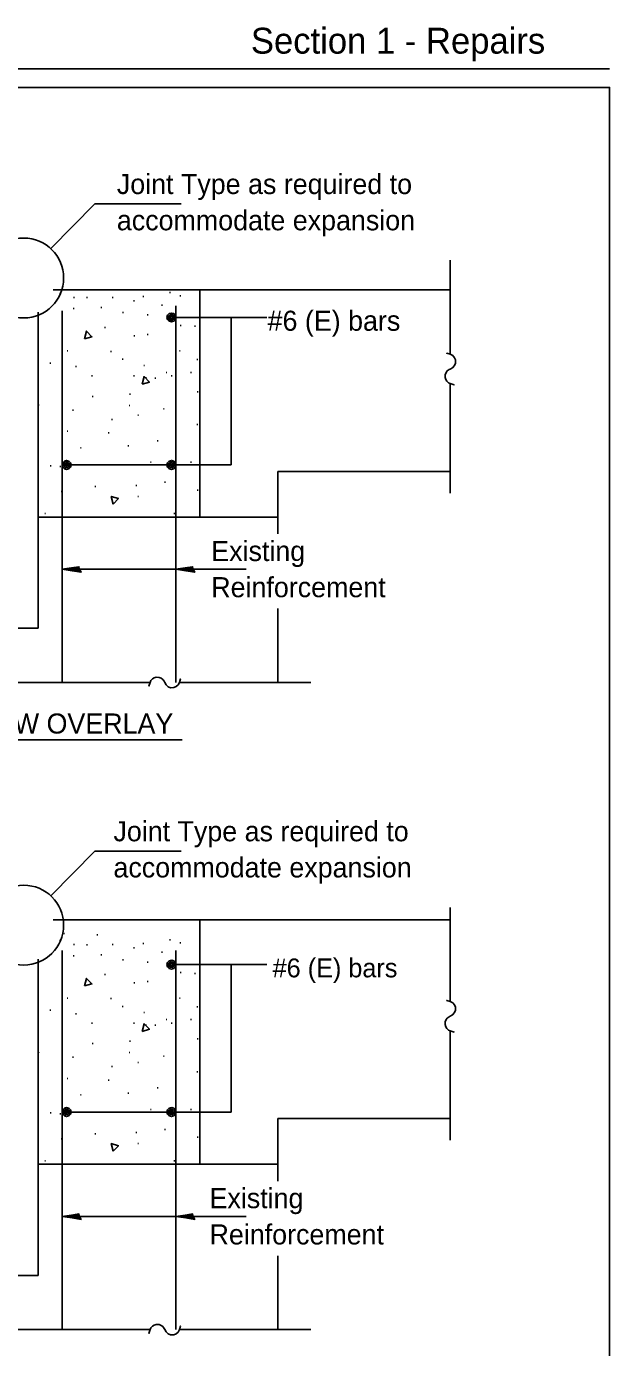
# Model space of a CAD drawing. Extents: x 1604344 to 1611170, y 1605278 to 1607845.
# Drawn here: x 1605436.8 to 1605498.6, y 1607448.9 to 1607588.9 of the extents above; entities that cross this region are included whole.
import ezdxf

# ---------------------------------------------------------------- set-up
doc = ezdxf.new("R2010")
doc.units = 0
for name, color, linetype in [('Design_EX_Roadway Notes', 7, 'Continuous'), ('Removal_Items', 7, 'Continuous'), ('Sheets_General Details', 7, 'Continuous'), ('Topo_Bridge Structures', 7, 'Continuous'), ('Topo_Building', 7, 'Continuous')]:
    doc.layers.add(name, color=color, linetype=linetype)

msp = doc.modelspace()

# ---------------------------------------------------------------- linework, layer by layer
at = {"layer": 'Design_EX_Roadway Notes'}
for p, q in [((1605444.05, 1607570.07), (1605439.39, 1607565.32)), ((1605453.21, 1607570.07), (1605444.05, 1607570.07)), ((1605452.16, 1607558.03), (1605462.27, 1607558.03)), ((1605458.5, 1607542.42), (1605458.5, 1607558.03)), ((1605441.06, 1607542.42), (1605458.5, 1607542.42)), ((1605440.59, 1607531.37), (1605460.09, 1607531.37)), ((1605444.05, 1607501.52), (1605439.39, 1607496.77)), ((1605453.21, 1607501.52), (1605444.05, 1607501.52)), ((1605452.16, 1607489.49), (1605462.27, 1607489.49)), ((1605458.5, 1607473.87), (1605458.5, 1607489.49)), ((1605441.06, 1607473.87), (1605458.5, 1607473.87)), ((1605440.59, 1607462.82), (1605460.09, 1607462.82))]:
    msp.add_line(p, q, dxfattribs=at)
for points in [[(1605481.7, 1607539.43), (1605481.7, 1607551.02), (1605482.1, 1607550.89), (1605481.7, 1607551.02), (1605481.5, 1607551.11), (1605481.33, 1607551.27), (1605481.22, 1607551.45), (1605481.15, 1607551.68), (1605481.16, 1607551.97), (1605481.26, 1607552.21), (1605481.38, 1607552.36), (1605481.57, 1607552.52), (1605481.7, 1607552.57), (1605481.95, 1607552.71), (1605482.15, 1607552.94), (1605482.25, 1607553.2), (1605482.25, 1607553.53), (1605482.15, 1607553.77), (1605481.97, 1607553.99), (1605481.7, 1607554.14), (1605481.32, 1607554.24), (1605481.7, 1607554.14), (1605481.7, 1607554.14), (1605481.7, 1607564.08)], [(1605442.43, 1607531.34), (1605442.37, 1607531.63), (1605441.59, 1607531.5), (1605440.59, 1607531.37), (1605441.66, 1607531.21), (1605442.59, 1607531.04), (1605442.32, 1607531.53), (1605441.26, 1607531.37), (1605442.45, 1607531.15), (1605442.27, 1607531.39), (1605441.77, 1607531.36), (1605442.25, 1607531.28)], [(1605454.47, 1607531.34), (1605454.41, 1607531.63), (1605453.63, 1607531.5), (1605452.63, 1607531.37), (1605453.7, 1607531.21), (1605454.63, 1607531.04), (1605454.37, 1607531.53), (1605453.3, 1607531.37), (1605454.49, 1607531.15), (1605454.31, 1607531.39), (1605453.81, 1607531.36), (1605454.29, 1607531.28)], [(1605432.81, 1607519.38), (1605449.9, 1607519.38), (1605449.77, 1607518.98), (1605449.9, 1607519.38), (1605449.99, 1607519.57), (1605450.15, 1607519.75), (1605450.33, 1607519.86), (1605450.56, 1607519.93), (1605450.85, 1607519.91), (1605451.09, 1607519.82), (1605451.24, 1607519.7), (1605451.39, 1607519.5), (1605451.45, 1607519.38), (1605451.59, 1607519.12), (1605451.82, 1607518.92), (1605452.08, 1607518.82), (1605452.41, 1607518.83), (1605452.65, 1607518.93), (1605452.86, 1607519.11), (1605453.02, 1607519.38), (1605453.12, 1607519.75), (1605453.02, 1607519.38), (1605453.02, 1607519.38), (1605466.93, 1607519.38)], [(1605481.7, 1607470.89), (1605481.7, 1607482.47), (1605482.1, 1607482.35), (1605481.7, 1607482.47), (1605481.5, 1607482.56), (1605481.33, 1607482.73), (1605481.22, 1607482.91), (1605481.15, 1607483.14), (1605481.16, 1607483.42), (1605481.26, 1607483.66), (1605481.38, 1607483.82), (1605481.57, 1607483.97), (1605481.7, 1607484.03), (1605481.95, 1607484.16), (1605482.15, 1607484.4), (1605482.25, 1607484.66), (1605482.25, 1607484.99), (1605482.15, 1607485.23), (1605481.97, 1607485.44), (1605481.7, 1607485.59), (1605481.32, 1607485.7), (1605481.7, 1607485.59), (1605481.7, 1607485.59), (1605481.7, 1607495.54)], [(1605442.43, 1607462.79), (1605442.37, 1607463.08), (1605441.59, 1607462.96), (1605440.59, 1607462.82), (1605441.66, 1607462.67), (1605442.59, 1607462.5), (1605442.32, 1607462.98), (1605441.26, 1607462.82), (1605442.45, 1607462.6), (1605442.27, 1607462.85), (1605441.77, 1607462.81), (1605442.25, 1607462.74)], [(1605454.47, 1607462.79), (1605454.41, 1607463.08), (1605453.63, 1607462.96), (1605452.63, 1607462.82), (1605453.7, 1607462.67), (1605454.63, 1607462.5), (1605454.37, 1607462.98), (1605453.3, 1607462.82), (1605454.49, 1607462.6), (1605454.31, 1607462.85), (1605453.81, 1607462.81), (1605454.29, 1607462.74)], [(1605432.81, 1607450.84), (1605449.9, 1607450.84), (1605449.77, 1607450.43), (1605449.9, 1607450.84), (1605449.99, 1607451.03), (1605450.15, 1607451.2), (1605450.33, 1607451.31), (1605450.56, 1607451.38), (1605450.85, 1607451.37), (1605451.09, 1607451.28), (1605451.24, 1607451.16), (1605451.39, 1607450.96), (1605451.45, 1607450.84), (1605451.59, 1607450.58), (1605451.82, 1607450.38), (1605452.08, 1607450.28), (1605452.41, 1607450.29), (1605452.65, 1607450.38), (1605452.86, 1607450.57), (1605453.02, 1607450.84), (1605453.12, 1607451.21), (1605453.02, 1607450.84), (1605453.02, 1607450.84), (1605466.93, 1607450.84)]]:
    msp.add_lwpolyline(points, dxfattribs=at)
for centre in [(1605436.51, 1607562.21), (1605436.51, 1607493.67)]:
    msp.add_circle(centre, 4.23, dxfattribs=at)
at = {"layer": 'Removal_Items'}
for p, q in [((1605440.29, 1607560.58), (1605440.39, 1607560.58)), ((1605441.8, 1607560.16), (1605441.9, 1607560.16)), ((1605443.18, 1607560.13), (1605443.27, 1607560.13)), ((1605445.9, 1607560.16), (1605446, 1607560.16)), ((1605445.9, 1607560.16), (1605446, 1607560.16)), ((1605449.14, 1607560.25), (1605449.24, 1607560.25)), ((1605451.97, 1607560.66), (1605452.06, 1607560.66)), ((1605453.05, 1607560.32), (1605453.15, 1607560.32)), ((1605454.19, 1607560.96), (1605454.28, 1607560.96)), ((1605441.77, 1607558.97), (1605441.87, 1607558.97)), ((1605444.68, 1607559.08), (1605444.78, 1607559.08)), ((1605444.68, 1607559.08), (1605444.78, 1607559.08)), ((1605446.97, 1607558.56), (1605447.07, 1607558.56)), ((1605448.15, 1607559.8), (1605448.24, 1607559.8)), ((1605451.12, 1607559.34), (1605451.21, 1607559.34)), ((1605449.58, 1607558.3), (1605449.68, 1607558.3)), ((1605453.08, 1607557.19), (1605453.18, 1607557.19)), ((1605445.07, 1607556.98), (1605445.17, 1607556.98)), ((1605448.18, 1607556.1), (1605448.28, 1607556.1)), ((1605449.58, 1607556.23), (1605449.68, 1607556.23)), ((1605454.62, 1607557.1), (1605454.72, 1607557.1)), ((1605441.1, 1607554.49), (1605441.2, 1607554.49)), ((1605445.7, 1607554.44), (1605445.8, 1607554.44)), ((1605453.01, 1607554.49), (1605453.1, 1607554.49)), ((1605439.29, 1607553.19), (1605439.39, 1607553.19)), ((1605439.29, 1607553.19), (1605439.39, 1607553.19)), ((1605446.96, 1607553.61), (1605447.06, 1607553.61)), ((1605454.85, 1607553.56), (1605454.95, 1607553.56)), ((1605442, 1607552.82), (1605442.1, 1607552.82)), ((1605443.7, 1607551.83), (1605443.79, 1607551.83)), ((1605448.15, 1607551.83), (1605448.24, 1607551.83)), ((1605449.23, 1607552.95), (1605449.32, 1607552.95)), ((1605449.42, 1607551.62), (1605449.52, 1607551.62)), ((1605450.41, 1607551.61), (1605450.51, 1607551.61)), ((1605451.59, 1607552.2), (1605451.69, 1607552.2)), ((1605452.14, 1607551.83), (1605452.24, 1607551.83)), ((1605454.19, 1607552.2), (1605454.28, 1607552.2)), ((1605454.9, 1607550.17), (1605454.99, 1607550.17)), ((1605443.78, 1607549.67), (1605443.87, 1607549.67)), ((1605447.71, 1607549.92), (1605447.81, 1607549.92)), ((1605441.69, 1607548.22), (1605441.79, 1607548.22)), ((1605447.67, 1607548.71), (1605447.77, 1607548.71)), ((1605448.6, 1607547.68), (1605448.69, 1607547.68)), ((1605451.31, 1607548.34), (1605451.41, 1607548.34)), ((1605441.1, 1607545.97), (1605441.2, 1607545.97)), ((1605445.82, 1607547.22), (1605445.92, 1607547.22)), ((1605454.85, 1607546.68), (1605454.95, 1607546.68)), ((1605445.47, 1607545.81), (1605445.57, 1607545.81)), ((1605450.64, 1607544.98), (1605450.74, 1607544.98)), ((1605442.52, 1607544.23), (1605442.61, 1607544.23)), ((1605447.55, 1607544.44), (1605447.65, 1607544.44)), ((1605439.33, 1607542.32), (1605439.43, 1607542.32)), ((1605440.35, 1607542.24), (1605440.45, 1607542.24)), ((1605449.94, 1607542.69), (1605450.03, 1607542.69)), ((1605454.19, 1607542.69), (1605454.28, 1607542.69)), ((1605451.43, 1607540.58), (1605451.53, 1607540.58)), ((1605440.47, 1607539.58), (1605440.57, 1607539.58)), ((1605444.05, 1607540.12), (1605444.15, 1607540.12)), ((1605448.38, 1607540.24), (1605448.48, 1607540.24)), ((1605448.6, 1607539.08), (1605448.69, 1607539.08)), ((1605454.9, 1607539.75), (1605454.99, 1607539.75)), ((1605438.74, 1607537.26), (1605438.83, 1607537.26)), ((1605452.42, 1607537.26), (1605452.51, 1607537.26)), ((1605440.75, 1607492.8), (1605440.85, 1607492.8)), ((1605440.29, 1607492.04), (1605440.39, 1607492.04)), ((1605441.8, 1607491.61), (1605441.9, 1607491.61)), ((1605443.18, 1607491.58), (1605443.27, 1607491.58)), ((1605444.26, 1607492.63), (1605444.36, 1607492.63)), ((1605445.9, 1607491.61), (1605446, 1607491.61)), ((1605449.14, 1607491.71), (1605449.24, 1607491.71)), ((1605451.97, 1607492.12), (1605452.06, 1607492.12)), ((1605453.05, 1607491.78), (1605453.15, 1607491.78)), ((1605441.77, 1607490.43), (1605441.87, 1607490.43)), ((1605444.68, 1607490.54), (1605444.78, 1607490.54)), ((1605446.97, 1607490.01), (1605447.07, 1607490.01)), ((1605448.15, 1607491.26), (1605448.24, 1607491.26)), ((1605451.12, 1607490.8), (1605451.21, 1607490.8)), ((1605449.58, 1607489.75), (1605449.68, 1607489.75)), ((1605453.08, 1607488.64), (1605453.18, 1607488.64)), ((1605445.07, 1607488.43), (1605445.17, 1607488.43)), ((1605448.18, 1607487.56), (1605448.28, 1607487.56)), ((1605449.58, 1607487.69), (1605449.68, 1607487.69)), ((1605454.62, 1607488.56), (1605454.72, 1607488.56)), ((1605441.1, 1607485.94), (1605441.2, 1607485.94)), ((1605445.7, 1607485.9), (1605445.8, 1607485.9)), ((1605453.01, 1607485.94), (1605453.1, 1607485.94)), ((1605439.29, 1607484.65), (1605439.39, 1607484.65)), ((1605446.96, 1607485.06), (1605447.06, 1607485.06)), ((1605449.23, 1607484.41), (1605449.32, 1607484.41)), ((1605454.85, 1607485.02), (1605454.95, 1607485.02)), ((1605442, 1607484.27), (1605442.1, 1607484.27)), ((1605443.7, 1607483.29), (1605443.79, 1607483.29)), ((1605448.15, 1607483.29), (1605448.24, 1607483.29)), ((1605449.42, 1607483.08), (1605449.52, 1607483.08)), ((1605450.41, 1607483.07), (1605450.51, 1607483.07)), ((1605451.59, 1607483.66), (1605451.69, 1607483.66)), ((1605452.14, 1607483.29), (1605452.24, 1607483.29)), ((1605454.19, 1607483.66), (1605454.28, 1607483.66)), ((1605454.9, 1607481.62), (1605454.99, 1607481.62)), ((1605443.78, 1607481.12), (1605443.87, 1607481.12)), ((1605447.71, 1607481.37), (1605447.81, 1607481.37)), ((1605441.69, 1607479.67), (1605441.79, 1607479.67)), ((1605447.67, 1607480.17), (1605447.77, 1607480.17)), ((1605448.6, 1607479.13), (1605448.69, 1607479.13)), ((1605451.31, 1607479.8), (1605451.41, 1607479.8)), ((1605441.1, 1607477.43), (1605441.2, 1607477.43)), ((1605445.82, 1607478.68), (1605445.92, 1607478.68)), ((1605454.85, 1607478.14), (1605454.95, 1607478.14)), ((1605445.47, 1607477.26), (1605445.57, 1607477.26)), ((1605450.64, 1607476.43), (1605450.74, 1607476.43)), ((1605442.52, 1607475.69), (1605442.61, 1607475.69)), ((1605447.55, 1607475.89), (1605447.65, 1607475.89)), ((1605439.33, 1607473.78), (1605439.43, 1607473.78)), ((1605440.35, 1607473.69), (1605440.45, 1607473.69)), ((1605449.94, 1607474.15), (1605450.03, 1607474.15)), ((1605454.19, 1607474.15), (1605454.28, 1607474.15)), ((1605451.43, 1607472.03), (1605451.53, 1607472.03)), ((1605440.47, 1607471.04), (1605440.57, 1607471.04)), ((1605444.05, 1607471.58), (1605444.15, 1607471.58)), ((1605448.38, 1607471.7), (1605448.48, 1607471.7)), ((1605448.6, 1607470.54), (1605448.69, 1607470.54)), ((1605454.9, 1607471.2), (1605454.99, 1607471.2)), ((1605438.74, 1607468.71), (1605438.83, 1607468.71)), ((1605452.42, 1607468.71), (1605452.51, 1607468.71))]:
    msp.add_line(p, q, dxfattribs=at)
for points in [[(1605442.97, 1607555.77), (1605443.18, 1607556.58), (1605443.74, 1607555.99), (1605442.97, 1607555.77)], [(1605449.07, 1607550.96), (1605449.27, 1607551.77), (1605449.83, 1607551.18), (1605449.07, 1607550.96)], [(1605438.08, 1607548.75), (1605438.05, 1607548.75), (1605438.14, 1607548.69)], [(1605445.99, 1607538.27), (1605445.79, 1607539.07), (1605446.55, 1607538.85), (1605445.99, 1607538.27)], [(1605442.97, 1607487.23), (1605443.18, 1607488.03), (1605443.74, 1607487.45), (1605442.97, 1607487.23)], [(1605449.07, 1607482.42), (1605449.27, 1607483.23), (1605449.83, 1607482.64), (1605449.07, 1607482.42)], [(1605438.08, 1607480.2), (1605438.05, 1607480.2), (1605438.14, 1607480.14)], [(1605445.99, 1607469.72), (1605445.79, 1607470.53), (1605446.55, 1607470.31), (1605445.99, 1607469.72)]]:
    msp.add_lwpolyline(points, dxfattribs=at)
at = {"layer": 'Sheets_General Details'}
for p, q in [((1605338.64, 1607584.37), (1605498.58, 1607584.37)), ((1605453.29, 1607513.31), (1605417.18, 1607513.31))]:
    msp.add_line(p, q, dxfattribs=at)
msp.add_lwpolyline([(1605338.64, 1607353.92), (1605498.58, 1607353.92), (1605498.58, 1607582.4), (1605338.64, 1607582.4)], close=True, dxfattribs=at)
at = {"layer": 'Topo_Bridge Structures'}
for p, q in [((1605455.18, 1607560.97), (1605481.7, 1607560.97)), ((1605440.59, 1607519.38), (1605440.59, 1607558.73)), ((1605452.63, 1607559.27), (1605452.63, 1607519.38)), ((1605463.42, 1607541.72), (1605481.7, 1607541.72)), ((1605463.42, 1607541.72), (1605463.42, 1607535.1)), ((1605438.05, 1607525.11), (1605438.05, 1607536.89)), ((1605455.18, 1607536.89), (1605463.42, 1607536.89)), ((1605463.42, 1607519.38), (1605463.42, 1607527.21)), ((1605438.05, 1607525.11), (1605406.6, 1607525.11)), ((1605455.18, 1607494.22), (1605481.7, 1607494.22)), ((1605440.59, 1607450.84), (1605440.59, 1607491)), ((1605452.63, 1607491), (1605452.63, 1607450.84)), ((1605463.42, 1607473.18), (1605481.7, 1607473.18)), ((1605463.42, 1607473.18), (1605463.42, 1607466.56)), ((1605438.05, 1607456.57), (1605438.05, 1607468.34)), ((1605455.18, 1607468.34), (1605463.42, 1607468.34)), ((1605463.42, 1607450.84), (1605463.42, 1607458.66)), ((1605438.05, 1607456.57), (1605406.6, 1607456.57))]:
    msp.add_line(p, q, dxfattribs=at)
at = {"layer": 'Topo_Building'}
for p, q in [((1605455.18, 1607560.97), (1605439.65, 1607560.97)), ((1605455.18, 1607536.89), (1605455.18, 1607560.97)), ((1605438.05, 1607536.89), (1605438.05, 1607558.6)), ((1605455.18, 1607536.89), (1605438.05, 1607536.89)), ((1605455.18, 1607494.22), (1605439.65, 1607494.22)), ((1605455.18, 1607468.34), (1605455.18, 1607494.22)), ((1605438.05, 1607468.34), (1605438.05, 1607490.06)), ((1605455.18, 1607468.34), (1605438.05, 1607468.34))]:
    msp.add_line(p, q, dxfattribs=at)
for points in [[(1605452.16, 1607558.5), (1605451.93, 1607558.44), (1605451.75, 1607558.27), (1605451.69, 1607558.03), (1605451.75, 1607557.8), (1605451.93, 1607557.62), (1605452.16, 1607557.56), (1605452.4, 1607557.62), (1605452.57, 1607557.8), (1605452.63, 1607558.03), (1605452.57, 1607558.27), (1605452.4, 1607558.44), (1605452.19, 1607558.5), (1605451.89, 1607558.19), (1605451.86, 1607557.95), (1605452.01, 1607557.76), (1605452.24, 1607557.73), (1605452.43, 1607557.87), (1605452.47, 1607558.11), (1605452.32, 1607558.3), (1605452.16, 1607558.35), (1605452.01, 1607558.03), (1605452.08, 1607557.9), (1605452.24, 1607557.9), (1605452.32, 1607558.03), (1605452.24, 1607558.17), (1605452.16, 1607558.03)], [(1605441.06, 1607542.89), (1605441.3, 1607542.82), (1605441.47, 1607542.65), (1605441.54, 1607542.42), (1605441.47, 1607542.18), (1605441.3, 1607542.01), (1605441.06, 1607541.94), (1605440.83, 1607542.01), (1605440.66, 1607542.18), (1605440.59, 1607542.42), (1605440.66, 1607542.65), (1605440.83, 1607542.82), (1605441.04, 1607542.88), (1605441.34, 1607542.57), (1605441.37, 1607542.33), (1605441.22, 1607542.14), (1605440.98, 1607542.11), (1605440.79, 1607542.26), (1605440.76, 1607542.5), (1605440.91, 1607542.69), (1605441.06, 1607542.73), (1605441.22, 1607542.42), (1605441.14, 1607542.28), (1605440.99, 1607542.28), (1605440.91, 1607542.42), (1605440.99, 1607542.55), (1605441.06, 1607542.42)], [(1605452.16, 1607542.89), (1605451.93, 1607542.82), (1605451.75, 1607542.65), (1605451.69, 1607542.42), (1605451.75, 1607542.18), (1605451.93, 1607542.01), (1605452.16, 1607541.94), (1605452.4, 1607542.01), (1605452.57, 1607542.18), (1605452.63, 1607542.42), (1605452.57, 1607542.65), (1605452.4, 1607542.82), (1605452.19, 1607542.88), (1605451.89, 1607542.57), (1605451.86, 1607542.33), (1605452, 1607542.14), (1605452.24, 1607542.11), (1605452.43, 1607542.26), (1605452.47, 1607542.5), (1605452.32, 1607542.69), (1605452.16, 1607542.73), (1605452, 1607542.42), (1605452.08, 1607542.28), (1605452.24, 1607542.28), (1605452.32, 1607542.42), (1605452.24, 1607542.55), (1605452.16, 1607542.42)], [(1605452.16, 1607489.96), (1605451.93, 1607489.9), (1605451.75, 1607489.72), (1605451.69, 1607489.49), (1605451.75, 1607489.25), (1605451.93, 1607489.08), (1605452.16, 1607489.02), (1605452.4, 1607489.08), (1605452.57, 1607489.25), (1605452.63, 1607489.49), (1605452.57, 1607489.72), (1605452.4, 1607489.9), (1605452.19, 1607489.95), (1605451.89, 1607489.65), (1605451.86, 1607489.41), (1605452.01, 1607489.22), (1605452.24, 1607489.18), (1605452.43, 1607489.33), (1605452.47, 1607489.57), (1605452.32, 1607489.76), (1605452.16, 1607489.8), (1605452.01, 1607489.49), (1605452.08, 1607489.35), (1605452.24, 1607489.35), (1605452.32, 1607489.49), (1605452.24, 1607489.62), (1605452.16, 1607489.49)], [(1605441.06, 1607474.34), (1605441.3, 1607474.28), (1605441.47, 1607474.11), (1605441.54, 1607473.87), (1605441.47, 1607473.64), (1605441.3, 1607473.46), (1605441.06, 1607473.4), (1605440.83, 1607473.46), (1605440.66, 1607473.64), (1605440.59, 1607473.87), (1605440.66, 1607474.11), (1605440.83, 1607474.28), (1605441.04, 1607474.34), (1605441.34, 1607474.03), (1605441.37, 1607473.79), (1605441.22, 1607473.6), (1605440.98, 1607473.57), (1605440.79, 1607473.71), (1605440.76, 1607473.95), (1605440.91, 1607474.14), (1605441.06, 1607474.19), (1605441.22, 1607473.87), (1605441.14, 1607473.74), (1605440.99, 1607473.74), (1605440.91, 1607473.87), (1605440.99, 1607474.01), (1605441.06, 1607473.87)], [(1605452.16, 1607474.34), (1605451.93, 1607474.28), (1605451.75, 1607474.11), (1605451.69, 1607473.87), (1605451.75, 1607473.64), (1605451.93, 1607473.46), (1605452.16, 1607473.4), (1605452.4, 1607473.46), (1605452.57, 1607473.64), (1605452.63, 1607473.87), (1605452.57, 1607474.11), (1605452.4, 1607474.28), (1605452.19, 1607474.34), (1605451.89, 1607474.03), (1605451.86, 1607473.79), (1605452, 1607473.6), (1605452.24, 1607473.57), (1605452.43, 1607473.71), (1605452.47, 1607473.95), (1605452.32, 1607474.14), (1605452.16, 1607474.19), (1605452, 1607473.87), (1605452.08, 1607473.74), (1605452.24, 1607473.74), (1605452.32, 1607473.87), (1605452.24, 1607474.01), (1605452.16, 1607473.87)]]:
    msp.add_lwpolyline(points, dxfattribs=at)

# ---------------------------------------------------------------- texts
at = {"layer": 'Design_EX_Roadway Notes'}
for s, height, p in [('Joint Type as required to', 2.1249, (1605446.38, 1607571.1)), ('accommodate expansion', 2.1249, (1605446.38, 1607567.26)), ('#6 (E) bars', 2.1249, (1605462.35, 1607556.62)), ('Existing', 2.125, (1605456.38, 1607532.23)), ('Reinforcement', 2.1249, (1605456.38, 1607528.4)), ('Joint Type as required to', 2.1249, (1605446.02, 1607502.55)), ('accommodate expansion', 2.1249, (1605446.02, 1607498.72)), ('#6 (E) bars', 1.9992, (1605462.88, 1607488.14)), ('Existing', 2.125, (1605456.2, 1607463.69)), ('Reinforcement', 2.1249, (1605456.2, 1607459.85))]:
    msp.add_text(s, height=height, dxfattribs=at).set_placement(p)
at = {"layer": 'Sheets_General Details'}
for s, height, p in [('Section 1 - Repairs', 2.7418, (1605460.58, 1607585.97)), ('WITHOUT NEW OVERLAY', 2.1249, (1605417.47, 1607513.96))]:
    msp.add_text(s, height=height, dxfattribs=at).set_placement(p)

doc.saveas('drawing.dxf')
